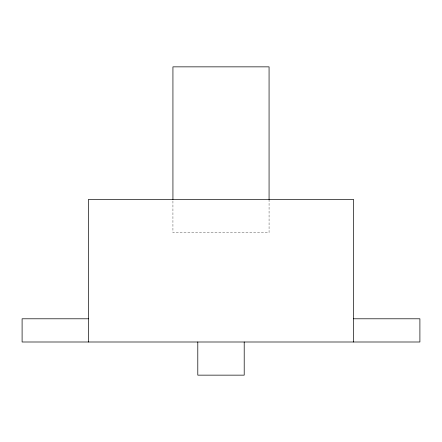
<?xml version="1.0" encoding="UTF-8"?>
<svg xmlns="http://www.w3.org/2000/svg" width="442" height="442" viewBox="0 0 442 442"><rect width="100%" height="100%" fill="white"/><g stroke="black" fill="none" stroke-linecap="round" stroke-linejoin="round"><path stroke-width="0.33" stroke-dasharray="2.21 1.66" d="M269.067 199.452L269.067 232.602L172.933 232.602L172.933 199.452"/><path stroke-width="0.66" d="M88.4 318.793L22.1 318.793L22.1 341.998L419.9 341.998L419.9 318.793L353.6 318.793M353.6 341.998L353.6 199.452L88.4 199.452L88.4 341.998M269.067 199.452L269.067 66.852L172.933 66.852L172.933 199.452M244.205 341.998L244.205 375.147L197.795 375.147L197.795 341.998"/></g></svg>
